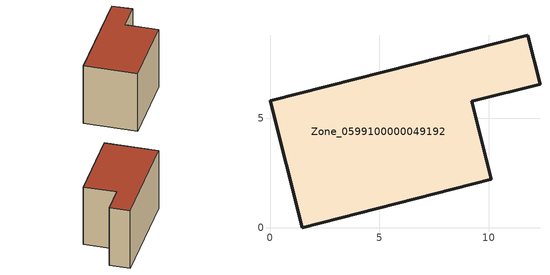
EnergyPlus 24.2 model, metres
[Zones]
Zone_0599100000049192
 floor ground (C_G): 0,5.82 11.77,8.81 12.33,6.56 9.22,5.78 10.11,2.22 1.47,0 z0
 wall outside (C_F): 1.47,0 10.11,2.22 9.22,5.78 12.33,6.56 11.77,8.81 0,5.82 1.47,0 z0:7.25
 roof outside (C_R): 11.77,8.81 0,5.82 1.47,0 10.11,2.22 9.22,5.78 12.33,6.56 z7.25
[BUILDING]
Pand.0599100000049192: North Axis=0; Terrain=City; Loads Convergence Tolerance Value=0.04; Temperature Convergence Tolerance Value=0.4; Solar Distribution=FullExterior; Maximum Number of Warmup Days=25; Minimum Number of Warmup Days=1
[Site:Location]
Rotterdam.The.Hague.AP_ZH_NLD Design_Conditions: Latitude=51.96; Longitude=4.45; Time Zone=1; Elevation=-4.5
[SITE:GROUNDTEMPERATURE:BUILDINGSURFACE]
18, 18, 18, 18, 18, 18, 18, 18, 18, 18, 18, 18
[MATERIAL] Thermal Absorptance=0.9; Solar Absorptance=0.7; Visible Absorptance=0.7
Name | Roughness | Thickness | Conductivity | Density | Specific Heat
G.TI.1975-1991 | MediumSmooth | 0.15 | 0.288461 | 540 | 1210
F.TI.1975-1991 | Rough | 0.3 | 0.230769 | 1920 | 840
R.TI.1975-1991 | MediumRough | 0.2 | 0.153846 | 1500 | 1000
[CONSTRUCTION]
C_G: G.TI.1975-1991
C_F: F.TI.1975-1991
C_R: R.TI.1975-1991
[ZONE]
Zone_0599100000049192: Type=1; Multiplier=1; Ceiling Height=Autocalculate; Volume=Autocalculate; Floor Area=autocalculate; Part of Total Floor Area=Yes
[ZONEINFILTRATION:DESIGNFLOWRATE]
Infil_Zone_0599100000049192: Zone or ZoneList or Space or SpaceList=Zone_0599100000049192; Schedule=AlwaysOn; Design Flow Rate Calculation Method=Flow/Area; Flow Rate per Floor Area=0.003; Constant Term Coefficient=1; Temperature Term Coefficient=0; Velocity Term Coefficient=0; Velocity Squared Term Coefficient=0
[HVACTEMPLATE:ZONE:IDEALLOADSAIRSYSTEM]
Zone_0599100000049192: Maximum Heating Supply Air Temperature=50; Minimum Cooling Supply Air Temperature=13; Maximum Heating Supply Air Humidity Ratio=0.0156; Minimum Cooling Supply Air Humidity Ratio=0.0077; Heating Limit=NoLimit; Cooling Limit=NoLimit; Dehumidification Control Type=ConstantSensibleHeatRatio; Cooling Sensible Heat Ratio=0.7; Dehumidification Setpoint=60; Humidification Control Type=None; Humidification Setpoint=30; Outdoor Air Method=None; Outdoor Air Flow Rate per Person=0.00944; Outdoor Air Flow Rate per Zone Floor Area=0; Outdoor Air Flow Rate per Zone=0; Demand Controlled Ventilation Type=None; Outdoor Air Economizer Type=NoEconomizer; Heat Recovery Type=None; Sensible Heat Recovery Effectiveness=0.7; Latent Heat Recovery Effectiveness=0.65
[ZONECONTROL:THERMOSTAT]
ThermostatControl_Zone_0599100000049192: Zone or ZoneList=Zone_0599100000049192; Control Type Schedule=DualSetpointControlType; Control 1=Thermostat_Zone_0599100000049192; Temperature Difference Between Cutout And Setpoint=0
[THERMOSTATSETPOINT:DUALSETPOINT]
Thermostat_Zone_0599100000049192: Heating Setpoint Temperature Schedule=HeatingSetpoint_Zone_0599100000049192; Cooling Setpoint Temperature Schedule=CoolingSetpoint_Zone_0599100000049192
[SCHEDULE:COMPACT]
HeatingSetpoint_Zone_0599100000049192: Through: 12/31, For: AllDays, Until: 24:00, 21
CoolingSetpoint_Zone_0599100000049192: Through: 12/31, For: AllDays, Until: 24:00, 24
DualSetpointControlType: Through: 12/31, For: AllDays, Until: 24:00, 4
AlwaysOn: Through: 12/31, For: AllDays, Until: 24:00, 1
